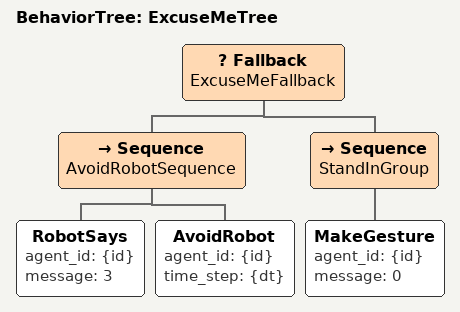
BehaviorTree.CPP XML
<root main_tree_to_execute='ExcuseMeTree'>
    <BehaviorTree ID='ExcuseMeTree'>
        <Fallback name='ExcuseMeFallback'>
            <Sequence name='AvoidRobotSequence'>
                <RobotSays agent_id='{id}' message='3' />
                <AvoidRobot agent_id='{id}' time_step='{dt}' />
            </Sequence>
            <Sequence name='StandInGroup'>
                <MakeGesture agent_id='{id}' message='0' />
            </Sequence>
        </Fallback>
    </BehaviorTree>
</root>
